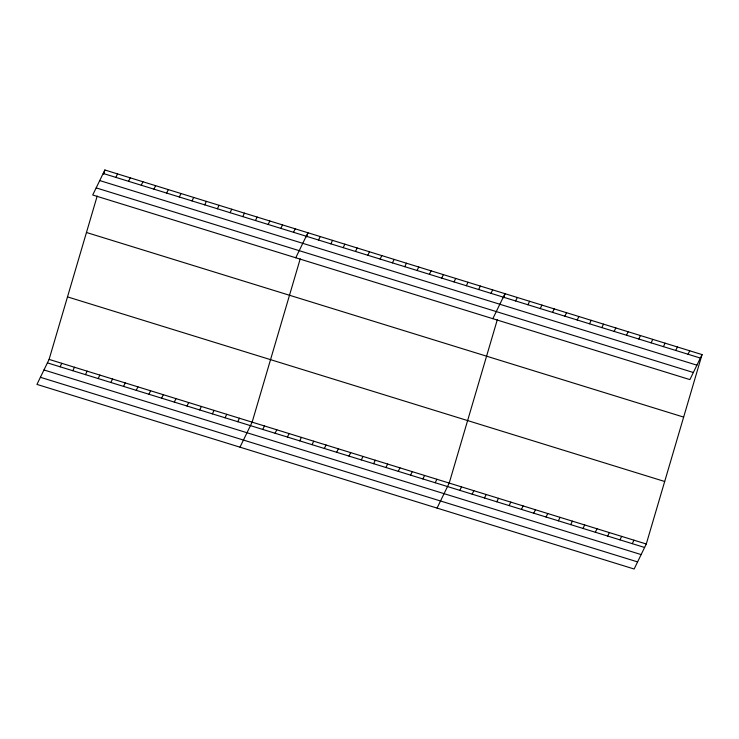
<?xml version="1.0" encoding="UTF-8"?>
<svg xmlns="http://www.w3.org/2000/svg" width="739" height="739" viewBox="0 0 739 739"><rect width="100%" height="100%" fill="white"/><g stroke="black" fill="none" stroke-linecap="round" stroke-linejoin="round"><path stroke-width="1.11" d="M702.05 354.591L689.903 379.606L92.717 195.004L104.864 169.988L702.05 354.591L646.283 543.996L634.136 569.012L36.95 384.409L49.097 359.394L97.197 196.029M103.636 174.155L104.864 169.988M300.237 258.798L252.138 422.154L239.99 447.169M306.685 236.923L307.904 232.757L295.757 257.772M497.31 319.719L449.21 483.075L437.063 508.09M503.749 297.835L504.977 293.669L492.83 318.685M115.866 177.378L117.556 173.905M128.558 181.304L130.249 177.831M141.251 185.23L142.932 181.757M60.099 366.784L61.79 363.311M153.943 189.147L155.624 185.674M72.791 370.71L74.473 367.237M166.626 193.073L168.316 189.6M85.484 374.636L87.165 371.163M179.318 196.999L181.009 193.526M98.176 378.553L99.857 375.079M192.011 200.916L193.692 197.442M110.859 382.479L112.55 379.005M204.703 204.842L206.384 201.368M123.552 386.405L125.242 382.931M217.395 208.767L219.077 205.294M136.244 390.321L137.925 386.848M230.078 212.684L231.769 209.22M148.936 394.247L150.617 390.774M242.771 216.61L244.461 213.137M161.619 398.173L163.31 394.7M255.463 220.536L257.144 217.063M174.312 402.09L176.002 398.617M268.155 224.453L269.837 220.989M187.004 406.016L188.685 402.543M280.838 228.379L282.529 224.905M199.696 409.942L201.377 406.468M293.531 232.305L295.221 228.831M212.379 413.858L214.07 410.385M225.072 417.784L226.762 414.311M318.537 240.027L320.227 236.563M237.764 421.71L239.445 418.237M330.86 243.842L332.541 240.369M343.173 247.648L344.854 244.175M262.77 429.433L264.46 425.969M355.487 251.454L357.177 247.981M275.093 433.248L276.774 429.775M367.81 255.26L369.491 251.787M287.406 437.054L289.088 433.581M380.123 259.066L381.814 255.602M299.72 440.86L301.41 437.386M392.437 262.881L394.127 259.407M312.043 444.666L313.724 441.192M404.76 266.687L406.441 263.213M324.356 448.471L326.038 445.007M417.073 270.492L418.764 267.019M336.67 452.277L338.36 448.813M429.396 274.298L431.077 270.825M348.993 456.092L350.674 452.619M441.71 278.104L443.391 274.631M361.306 459.898L362.997 456.425M454.023 281.91L455.714 278.446M373.62 463.704L375.31 460.231M466.346 285.725L468.027 282.252M385.943 467.51L387.624 464.037M478.66 289.531L480.341 286.058M398.256 471.316L399.947 467.852M490.973 293.337L492.664 289.864M410.57 475.131L412.26 471.658M422.893 478.937L424.574 475.463M515.61 300.949L517.3 297.484M435.206 482.743L436.897 479.269M527.923 304.754L529.614 301.29M540.246 308.569L541.927 305.096M459.843 490.354L461.524 486.881M552.56 312.375L554.25 308.902M472.156 494.16L473.847 490.696M564.882 316.181L566.564 312.708M484.479 497.975L486.16 494.502M577.196 319.987L578.877 316.514M496.793 501.781L498.483 498.308M589.51 323.793L591.2 320.329M509.106 505.587L510.797 502.114M601.832 327.608L603.514 324.135M521.429 509.393L523.11 505.919M614.146 331.414L615.827 327.94M533.743 513.199L535.433 509.734M626.46 335.22L628.15 331.746M546.056 517.014L547.747 513.54M638.782 339.025L640.464 335.552M558.379 520.819L560.06 517.346M651.096 342.831L652.786 339.367M570.693 524.625L572.383 521.152M663.41 346.637L665.1 343.173M583.016 528.431L584.697 524.958M675.732 350.452L677.414 346.979M595.329 532.237L597.01 528.764M688.046 354.258L689.736 350.785M607.643 536.043L609.333 532.579M619.966 539.858L621.647 536.385M632.279 543.664L633.96 540.191M103.183 173.462L700.369 358.064M99.728 180.565L696.914 365.177M96.172 187.891L693.358 372.502M86.463 232.489L683.649 417.101M67.498 296.884L664.684 481.495M49.097 359.394L646.283 543.996M47.407 362.867L644.593 547.47M43.961 369.971L641.147 554.583M40.405 377.296L637.591 561.908"/></g></svg>
